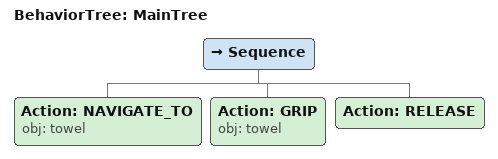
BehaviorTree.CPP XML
<root main_tree_to_execute="MainTree">
  <BehaviorTree ID="MainTree">
    <Sequence>
      <!-- Navigate to towel -->
      <Action ID="NAVIGATE_TO" obj="towel" />
      <!-- Grip towel -->
      <Action ID="GRIP" obj="towel" />
      <!-- Release -->
      <Action ID="RELEASE" />
    </Sequence>
  </BehaviorTree>
</root>
